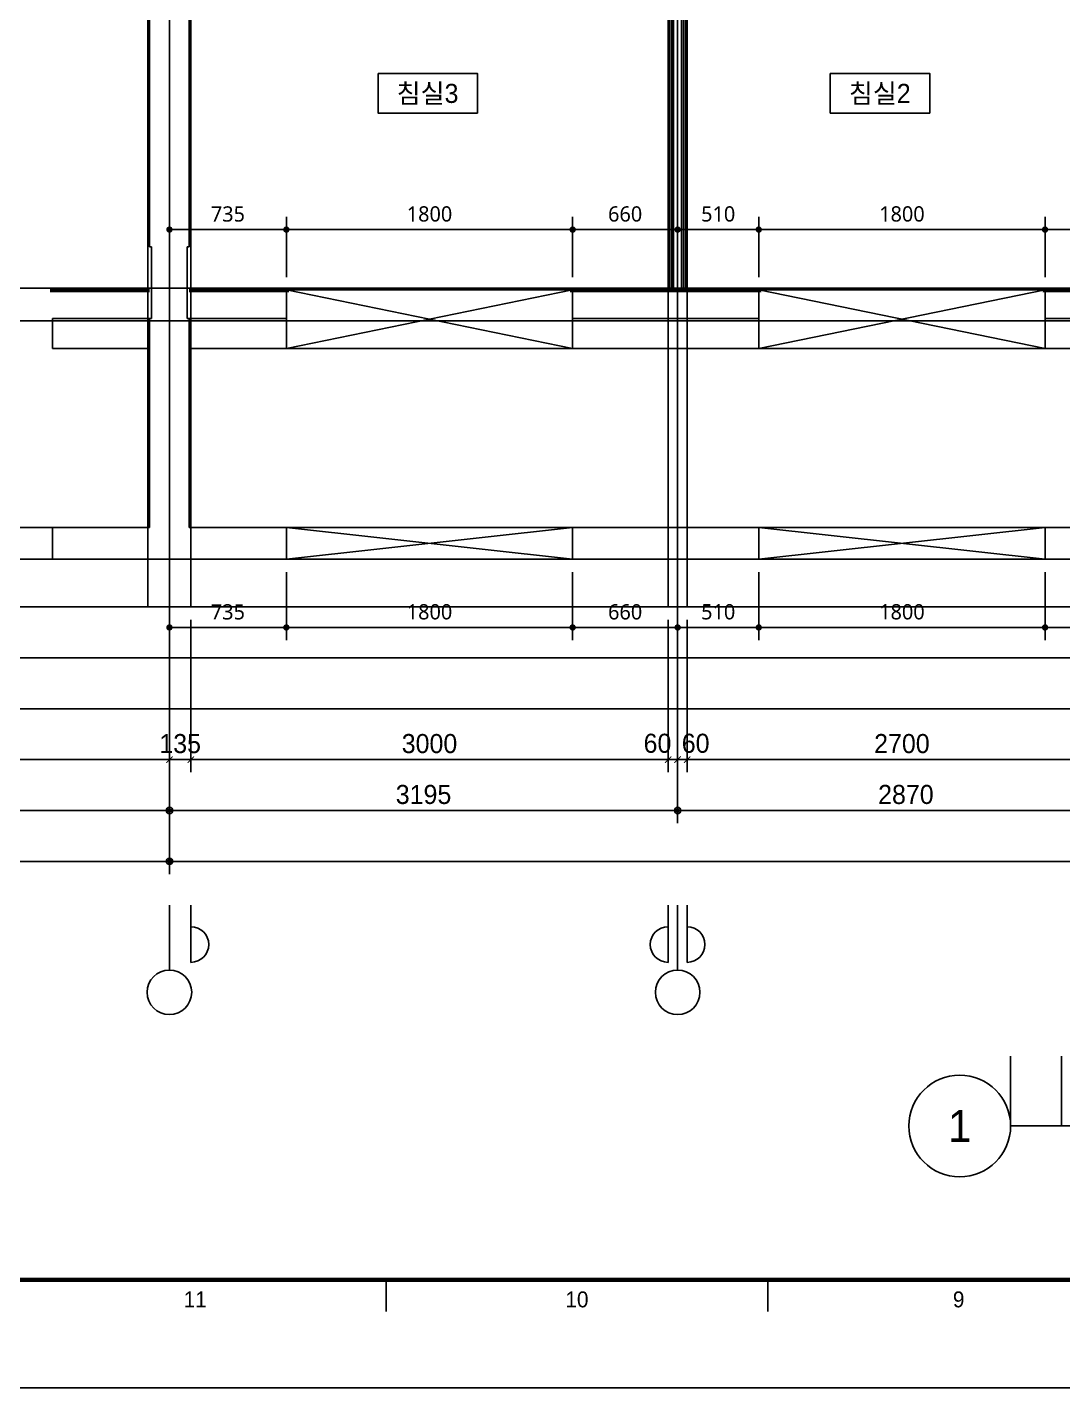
# Model space of a CAD drawing. Header units: millimetres. Extents: x 0 to 92204, y -190080 to 23760.
# Drawn here: x 7384 to 13895, y -71280 to -62722 of the extents above; entities that cross this region are included whole.
import ezdxf
from ezdxf.enums import TextEntityAlignment as Align
from ezdxf.xclip import XClip

# ---------------------------------------------------------------- set-up
doc = ezdxf.new("R2010")
doc.units = ezdxf.units.MM
doc.header["$LTSCALE"] = 100
doc.header["$XCLIPFRAME"] = 0
doc.linetypes.add('AUDIT_D_220706163347-0', pattern=[0])
doc.linetypes.add('CEN', pattern=[62, 60, -1, 0, -1])
doc.layers.get('defpoints').update_dxf_attribs({"color": 139})
for name, color, linetype in [('A-치수', 7, 'AUDIT_D_220706163347-0'), ('AA-BORD-FORM', 7, 'Continuous'), ('AA-BORD-TEXT', 3, 'Continuous'), ('AA-XXXX-DIMS', 7, 'Continuous'), ('AA-XXXX-SYMB', 7, 'Continuous'), ('AA-XXXX-TEXT', 3, 'Continuous'), ('CEN_CON', 1, 'CEN'), ('CEN_WALL', 12, 'CEN'), ('CONC', 2, 'Continuous'), ('DIM', 7, 'AUDIT_D_220706163347-0'), ('ELE3_CON', 7, 'Continuous'), ('MC', 135, 'Continuous'), ('WAL', 3, 'Continuous'), ('WAL_DRY', 7, 'Continuous'), ('실명', 3, 'AUDIT_D_220706163347-0'), ('실명박스', 7, 'AUDIT_D_220706163347-0'), ('창호-open', 4, 'Continuous')]:
    doc.layers.add(name, color=color, linetype=linetype)
doc.layers.add('Defpoint', color=135, linetype='Continuous', plot=False)
doc.styles.add('HAUD01', font='Dotum.ttf')
doc.styles.add('맑은 고딕', font='malgun.ttf')
doc.styles.add('맑은고딕', font='malgun.ttf', dxfattribs={"width": 0.9})
doc.dimstyles.new('DIM_40', dxfattribs={"dimscale": 40, "dimtxt": 3, "dimasz": 1, "dimexe": 2, "dimexo": 2, "dimgap": 1, "dimtad": 1, "dimdec": 0, "dimzin": 0, "dimdsep": 46, "dimtxsty": '맑은고딕', "dimblk1": 'DIMDOT', "dimblk2": 'DIMDOT', "dimsah": 1, "dimcen": 0.09, "dimdle": 2, "dimclrd": 7, "dimclre": 7, "dimclrt": 3, "dimadec": 0, "dimazin": 0, "dimtfac": 1, "dimtdec": 0, "dimtix": 1, "dimtmove": 2, "dimatfit": 3, "dimldrblk": 'DIMDOT', "dimfxl": 2, "dimtolj": 1, "dimtzin": 0, "dimarcsym": 0})
doc.dimstyles.new('MCDIM_40', dxfattribs={"dimscale": 40, "dimtxt": 3, "dimasz": 1, "dimexe": 2, "dimexo": 2, "dimgap": 1, "dimtad": 1, "dimdec": 0, "dimzin": 0, "dimdsep": 46, "dimtxsty": '맑은고딕', "dimblk1": 'ARCHTICK', "dimblk2": 'ARCHTICK', "dimsah": 1, "dimcen": 0.09, "dimdle": 2, "dimclrd": 7, "dimclre": 7, "dimclrt": 3, "dimadec": 0, "dimazin": 0, "dimtfac": 1, "dimtdec": 0, "dimtix": 1, "dimtmove": 2, "dimatfit": 3, "dimldrblk": 'ARCHTICK', "dimfxl": 1, "dimtolj": 1, "dimtzin": 0, "dimarcsym": 0})
doc.dimstyles.new('NDIM40-in', dxfattribs={"dimscale": 40, "dimtxt": 2.4, "dimasz": 1, "dimexe": 2, "dimexo": 2, "dimgap": 1.2, "dimtad": 1, "dimdec": 0, "dimrnd": 0.25, "dimzin": 0, "dimdsep": 46, "dimtxsty": '맑은 고딕', "dimblk": 'DOT', "dimcen": 5, "dimclrd": 256, "dimclre": 256, "dimclrt": 3, "dimadec": 0, "dimazin": 0, "dimtfac": 1, "dimtdec": 0, "dimtix": 1, "dimtmove": 2, "dimatfit": 1, "dimldrblk": 'DIMDOT', "dimfxl": 0, "dimtolj": 1, "dimtzin": 0, "dimarcsym": 0})

# ---------------------------------------------------------------- blocks, each defined once
blk = doc.blocks.new('U-84B(기본)', base_point=(204212.1, -50484.6))
at = {"layer": 'CEN_CON'}
for p, q in [((204212.1, -50784.6), (204212.1, -43109.6)), ((204212.1, -50784.6), (204212.1, -43609.6)), ((204212.1, -50484.6), (219712.1, -50484.6))]:
    blk.add_line(p, q, dxfattribs=at)
at = {"layer": 'CEN_WALL'}
for p, q in [((207407.1, -50784.6), (207407.1, -46359.6)), ((204212.1, -48984.6), (215207.1, -48984.6))]:
    blk.add_line(p, q, dxfattribs=at)
at = {"layer": 'CONC'}
for p, q in [((204337.1, -48519.6), (204337.1, -46569.6)), ((204324.1, -48519.6), (204324.1, -48969.6)), ((204324.1, -48519.6), (204337.1, -48519.6)), ((204337.1, -48969.6), (204324.1, -48969.6)), ((204337.1, -50284.6), (204337.1, -48969.6)), ((204337.1, -50284.6), (204947.1, -50284.6)), ((204947.1, -50284.6), (204947.1, -50484.6)), ((206747.1, -50284.6), (207917.1, -50284.6)), ((206747.1, -50284.6), (206747.1, -50484.6)), ((207917.1, -50284.6), (207917.1, -50484.6)), ((209717.1, -50284.6), (210837.1, -50284.6)), ((209717.1, -50284.6), (209717.1, -50484.6)), ((204212.1, -50484.6), (204947.1, -50484.6)), ((206747.1, -50484.6), (207917.1, -50484.6)), ((209717.1, -50484.6), (210837.1, -50484.6))]:
    blk.add_line(p, q, dxfattribs=at)
at = {"layer": 'ELE3_CON'}
for p, q in [((206747.1, -50284.6), (204947.1, -50284.6)), ((209717.1, -50284.6), (207917.1, -50284.6))]:
    blk.add_line(p, q, dxfattribs=at)
at = {"layer": 'MC'}
for p, q in [((204347.1, -50784.6), (204347.1, -46219.6)), ((207347.1, -50784.6), (207347.1, -46359.6)), ((207467.1, -50784.6), (207467.1, -46359.6)), ((204212.1, -48779.6), (215207.1, -48779.6))]:
    blk.add_line(p, q, dxfattribs=at)
at = {"layer": 'WAL'}
for p, q in [((204337.1, -48969.6), (204947.1, -48969.6)), ((204947.1, -48969.6), (204947.1, -49159.6)), ((206747.1, -48969.6), (207917.1, -48969.6)), ((206747.1, -48969.6), (206747.1, -49159.6)), ((207917.1, -48969.6), (207917.1, -49159.6)), ((209717.1, -48969.6), (210837.1, -48969.6)), ((209717.1, -48969.6), (209717.1, -49159.6)), ((204337.1, -49159.6), (204947.1, -49159.6)), ((206747.1, -49159.6), (207917.1, -49159.6)), ((209717.1, -49159.6), (210837.1, -49159.6))]:
    blk.add_line(p, q, dxfattribs=at)
at = {"layer": 'WAL_DRY'}
for p, q in [((207357.1, -48789.6), (207357.1, -46469.6)), ((207369.6, -48789.6), (207369.6, -46482.1)), ((207382.1, -48789.6), (207382.1, -46494.6)), ((207432.1, -48789.6), (207432.1, -46494.6)), ((207444.6, -48789.6), (207444.6, -46482.1)), ((207457.1, -48789.6), (207457.1, -46469.6)), ((204337.1, -48789.6), (204962.1, -48789.6)), ((204337.1, -48799.6), (204962.1, -48799.6)), ((206732.1, -48789.6), (207932.1, -48789.6)), ((206732.1, -48799.6), (207932.1, -48799.6)), ((209702.1, -48789.6), (210177.1, -48789.6)), ((209702.1, -48799.6), (210177.1, -48799.6))]:
    blk.add_line(p, q, dxfattribs=at)
blk = doc.blocks.new('중심')
at = {"layer": 'DIM'}
blk.add_line((-350, 0), (0, 0), dxfattribs=at)
blk.add_circle((-470, 0), 120, dxfattribs=at)
blk = doc.blocks.new('DIMDOT')
at = {"layer": 'AA-XXXX-DIMS'}
for p, q in [((-1.5, 0), (1.5, 0)), ((0, -1.5), (0, 1.5))]:
    blk.add_line(p, q, dxfattribs=at)
for radius in [0.5, 0.25]:
    blk.add_circle((0, 0), radius, dxfattribs=at)
blk = doc.blocks.new('*D2776')
at = {"layer": 'defpoints', "color": 0, "transparency": 16777216}
for p in [(8278.2, -90129), (23178.2, -90129), (23178.2, -91729)]:
    blk.add_point(p, dxfattribs=at)
at = {"layer": 'DIM', "color": 7, "lineweight": -2, "transparency": 16777216}
for p, q in [((8278.2, -90209), (8278.2, -91809)), ((23178.2, -90209), (23178.2, -91809)), ((8318.2, -91729), (23138.2, -91729))]:
    blk.add_line(p, q, dxfattribs=at)
at = {"layer": 'DIM', "color": 7, "lineweight": -2, "transparency": 16777216, "xscale": 40, "yscale": 40, "zscale": 40, "rotation": 180}
blk.add_blockref('DIMDOT', (8278.2, -91729), dxfattribs=at)
at = {"layer": 'DIM', "color": 7, "lineweight": -2, "transparency": 16777216, "xscale": 40, "yscale": 40, "zscale": 40}
blk.add_blockref('DIMDOT', (23178.2, -91729), dxfattribs=at)
at = {"layer": 'DIM', "color": 3, "transparency": 16777216, "insert": (15728.2, -91628.9), "char_height": 120, "attachment_point": 5, "style": 'HAUD01'}
blk.add_mtext('\\A1;14900', dxfattribs=at)
blk = doc.blocks.new('*D2777')
at = {"layer": 'defpoints', "color": 0, "transparency": 16777216}
for p in [(8278.2, -90129), (11473.2, -90129), (11473.2, -91409)]:
    blk.add_point(p, dxfattribs=at)
at = {"layer": 'DIM', "color": 7, "lineweight": -2, "transparency": 16777216}
for p, q in [((8278.2, -90209), (8278.2, -91489)), ((11473.2, -90209), (11473.2, -91489)), ((8318.2, -91409), (11433.2, -91409))]:
    blk.add_line(p, q, dxfattribs=at)
at = {"layer": 'DIM', "color": 7, "lineweight": -2, "transparency": 16777216, "xscale": 40, "yscale": 40, "zscale": 40, "rotation": 180}
blk.add_blockref('DIMDOT', (8278.2, -91409), dxfattribs=at)
at = {"layer": 'DIM', "color": 7, "lineweight": -2, "transparency": 16777216, "xscale": 40, "yscale": 40, "zscale": 40}
blk.add_blockref('DIMDOT', (11473.2, -91409), dxfattribs=at)
at = {"layer": 'DIM', "color": 3, "transparency": 16777216, "insert": (9875.7, -91308.9), "char_height": 120, "attachment_point": 5, "style": 'HAUD01'}
blk.add_mtext('\\A1;3195', dxfattribs=at)
blk = doc.blocks.new('*D2778')
at = {"layer": 'defpoints', "color": 0, "transparency": 16777216}
for p in [(11473.2, -90129), (14343.2, -90129), (14343.2, -91409)]:
    blk.add_point(p, dxfattribs=at)
at = {"layer": 'DIM', "color": 7, "lineweight": -2, "transparency": 16777216}
for p, q in [((11473.2, -90209), (11473.2, -91489)), ((14343.2, -90209), (14343.2, -91489)), ((11513.2, -91409), (14303.2, -91409))]:
    blk.add_line(p, q, dxfattribs=at)
at = {"layer": 'DIM', "color": 7, "lineweight": -2, "transparency": 16777216, "xscale": 40, "yscale": 40, "zscale": 40, "rotation": 180}
blk.add_blockref('DIMDOT', (11473.2, -91409), dxfattribs=at)
at = {"layer": 'DIM', "color": 7, "lineweight": -2, "transparency": 16777216, "xscale": 40, "yscale": 40, "zscale": 40}
blk.add_blockref('DIMDOT', (14343.2, -91409), dxfattribs=at)
at = {"layer": 'DIM', "color": 3, "transparency": 16777216, "insert": (12908.2, -91308.9), "char_height": 120, "attachment_point": 5, "style": 'HAUD01'}
blk.add_mtext('\\A1;2870', dxfattribs=at)
blk = doc.blocks.new('_ArchTick')
at = {"color": 0, "linetype": 'ByBlock', "const_width": 0.15}
blk.add_lwpolyline([(-0.5, -0.5), (0.5, 0.5)], dxfattribs=at)
blk = doc.blocks.new('*D2781')
at = {"layer": 'defpoints', "color": 0, "transparency": 16777216}
for p in [(8278.2, -90129), (8413.2, -90129), (8413.2, -91089)]:
    blk.add_point(p, dxfattribs=at)
at = {"layer": 'DIM', "color": 7, "lineweight": -2, "transparency": 16777216}
for p, q in [((8278.2, -90209), (8278.2, -91169)), ((8413.2, -90209), (8413.2, -91169)), ((8278.2, -91089), (8238.2, -91089)), ((8278.2, -91089), (8413.2, -91089)), ((8413.2, -91089), (8453.2, -91089))]:
    blk.add_line(p, q, dxfattribs=at)
at = {"layer": 'DIM', "color": 7, "lineweight": -2, "transparency": 16777216, "xscale": 40, "yscale": 40, "zscale": 40}
blk.add_blockref('_ArchTick', (8278.2, -91089), dxfattribs=at)
at = {"layer": 'DIM', "color": 7, "lineweight": -2, "transparency": 16777216, "xscale": 40, "yscale": 40, "zscale": 40, "rotation": 180}
blk.add_blockref('_ArchTick', (8413.2, -91089), dxfattribs=at)
at = {"layer": 'DIM', "color": 3, "transparency": 16777216, "insert": (8345.7, -90988.9), "char_height": 120, "attachment_point": 5, "style": 'HAUD01'}
blk.add_mtext('\\A1;135', dxfattribs=at)
blk = doc.blocks.new('*D2782')
at = {"layer": 'defpoints', "color": 0, "transparency": 16777216}
for p in [(8413.2, -90129), (11413.2, -90129), (11413.2, -91089)]:
    blk.add_point(p, dxfattribs=at)
at = {"layer": 'DIM', "color": 7, "lineweight": -2, "transparency": 16777216}
for p, q in [((8413.2, -90209), (8413.2, -91169)), ((11413.2, -90209), (11413.2, -91169)), ((8333.2, -91089), (11493.2, -91089))]:
    blk.add_line(p, q, dxfattribs=at)
at = {"layer": 'DIM', "color": 7, "lineweight": -2, "transparency": 16777216, "xscale": 40, "yscale": 40, "zscale": 40, "rotation": 180}
blk.add_blockref('_ArchTick', (8413.2, -91089), dxfattribs=at)
at = {"layer": 'DIM', "color": 7, "lineweight": -2, "transparency": 16777216, "xscale": 40, "yscale": 40, "zscale": 40}
blk.add_blockref('_ArchTick', (11413.2, -91089), dxfattribs=at)
at = {"layer": 'DIM', "color": 3, "transparency": 16777216, "insert": (9913.2, -90988.9), "char_height": 120, "attachment_point": 5, "style": 'HAUD01'}
blk.add_mtext('\\A1;3000', dxfattribs=at)
blk = doc.blocks.new('*D2783')
at = {"layer": 'defpoints', "color": 0, "transparency": 16777216}
for p in [(11413.2, -90129), (11473.2, -90129), (11473.2, -91089)]:
    blk.add_point(p, dxfattribs=at)
at = {"layer": 'DIM', "color": 7, "lineweight": -2, "transparency": 16777216}
for p, q in [((11413.2, -90209), (11413.2, -91169)), ((11473.2, -90209), (11473.2, -91169)), ((11413.2, -91089), (11373.2, -91089)), ((11413.2, -91089), (11473.2, -91089)), ((11473.2, -91089), (11513.2, -91089))]:
    blk.add_line(p, q, dxfattribs=at)
at = {"layer": 'DIM', "color": 7, "lineweight": -2, "transparency": 16777216, "xscale": 40, "yscale": 40, "zscale": 40}
blk.add_blockref('_ArchTick', (11413.2, -91089), dxfattribs=at)
at = {"layer": 'DIM', "color": 7, "lineweight": -2, "transparency": 16777216, "xscale": 40, "yscale": 40, "zscale": 40, "rotation": 180}
blk.add_blockref('_ArchTick', (11473.2, -91089), dxfattribs=at)
at = {"layer": 'DIM', "color": 3, "transparency": 16777216, "insert": (11346.6, -90987), "char_height": 120, "attachment_point": 5, "style": 'HAUD01'}
blk.add_mtext('\\A1;60', dxfattribs=at)
blk = doc.blocks.new('*D2784')
at = {"layer": 'defpoints', "color": 0, "transparency": 16777216}
for p in [(11473.2, -90129), (11533.2, -90129), (11533.2, -91089)]:
    blk.add_point(p, dxfattribs=at)
at = {"layer": 'DIM', "color": 7, "lineweight": -2, "transparency": 16777216}
for p, q in [((11473.2, -90209), (11473.2, -91169)), ((11533.2, -90209), (11533.2, -91169)), ((11473.2, -91089), (11433.2, -91089)), ((11473.2, -91089), (11533.2, -91089)), ((11533.2, -91089), (11573.2, -91089))]:
    blk.add_line(p, q, dxfattribs=at)
at = {"layer": 'DIM', "color": 7, "lineweight": -2, "transparency": 16777216, "xscale": 40, "yscale": 40, "zscale": 40}
blk.add_blockref('_ArchTick', (11473.2, -91089), dxfattribs=at)
at = {"layer": 'DIM', "color": 7, "lineweight": -2, "transparency": 16777216, "xscale": 40, "yscale": 40, "zscale": 40, "rotation": 180}
blk.add_blockref('_ArchTick', (11533.2, -91089), dxfattribs=at)
at = {"layer": 'DIM', "color": 3, "transparency": 16777216, "insert": (11586.5, -90987), "char_height": 120, "attachment_point": 5, "style": 'HAUD01'}
blk.add_mtext('\\A1;60', dxfattribs=at)
blk = doc.blocks.new('*D2785')
at = {"layer": 'defpoints', "color": 0, "transparency": 16777216}
for p in [(11533.2, -90129), (14233.2, -90129), (14233.2, -91089)]:
    blk.add_point(p, dxfattribs=at)
at = {"layer": 'DIM', "color": 7, "lineweight": -2, "transparency": 16777216}
for p, q in [((11533.2, -90209), (11533.2, -91169)), ((14233.2, -90209), (14233.2, -91169)), ((11453.2, -91089), (14313.2, -91089))]:
    blk.add_line(p, q, dxfattribs=at)
at = {"layer": 'DIM', "color": 7, "lineweight": -2, "transparency": 16777216, "xscale": 40, "yscale": 40, "zscale": 40, "rotation": 180}
blk.add_blockref('_ArchTick', (11533.2, -91089), dxfattribs=at)
at = {"layer": 'DIM', "color": 7, "lineweight": -2, "transparency": 16777216, "xscale": 40, "yscale": 40, "zscale": 40}
blk.add_blockref('_ArchTick', (14233.2, -91089), dxfattribs=at)
at = {"layer": 'DIM', "color": 3, "transparency": 16777216, "insert": (12883.2, -90988.9), "char_height": 120, "attachment_point": 5, "style": 'HAUD01'}
blk.add_mtext('\\A1;2700', dxfattribs=at)
blk = doc.blocks.new('U-84A(기본)', base_point=(206477.1, -21253.3))
at = {"layer": 'CEN_CON'}
for p, q in [((206477.1, -21553.3), (206477.1, -13878.3)), ((206477.1, -21253.3), (221712.1, -21253.3))]:
    blk.add_line(p, q, dxfattribs=at)
at = {"layer": 'CEN_WALL'}
blk.add_line((206477.1, -19753.3), (217472.1, -19753.3), dxfattribs=at)
at = {"layer": 'CONC'}
for p, q in [((206602.1, -19288.3), (206602.1, -17338.3)), ((206589.1, -19288.3), (206589.1, -19738.3)), ((206589.1, -19288.3), (206602.1, -19288.3)), ((206602.1, -19738.3), (206589.1, -19738.3)), ((206602.1, -21053.3), (206602.1, -19738.3)), ((206602.1, -21053.3), (207212.1, -21053.3)), ((207212.1, -21053.3), (207212.1, -21253.3)), ((206477.1, -21253.3), (207212.1, -21253.3))]:
    blk.add_line(p, q, dxfattribs=at)
at = {"layer": 'ELE3_CON'}
blk.add_line((209012.1, -21053.3), (207212.1, -21053.3), dxfattribs=at)
at = {"layer": 'MC'}
for p, q in [((206612.1, -21553.3), (206612.1, -16988.3)), ((206477.1, -19548.3), (217472.1, -19548.3))]:
    blk.add_line(p, q, dxfattribs=at)
at = {"layer": 'WAL'}
for p, q in [((206602.1, -19738.3), (207212.1, -19738.3)), ((207212.1, -19738.3), (207212.1, -19928.3)), ((206602.1, -19928.3), (207212.1, -19928.3))]:
    blk.add_line(p, q, dxfattribs=at)
at = {"layer": 'WAL_DRY'}
for p, q in [((206602.1, -19558.3), (207227.1, -19558.3)), ((206602.1, -19568.3), (207227.1, -19568.3))]:
    blk.add_line(p, q, dxfattribs=at)
blk = doc.blocks.new('XR-FORM 청주월명')
at = {"layer": 'AA-BORD-FORM', "color": 2}
for p, q in [((241, 17), (241, 12)), ((301, 17), (301, 12))]:
    blk.add_line(p, q, dxfattribs=at)
at = {"layer": 'AA-BORD-FORM', "color": 1}
blk.add_lwpolyline([(0, 0), (841, 0), (841, 594), (0, 594)], close=True, dxfattribs=at)
at = {"layer": 'AA-BORD-FORM', "color": 2, "const_width": 0.682}
blk.add_lwpolyline([(21, 17), (21, 577), (821, 577), (821, 17)], close=True, dxfattribs=at)
at = {"layer": 'AA-BORD-TEXT', "color": 7, "style": 'HAUD01'}
for s, p in [('11', (211, 13.9)), ('10', (271, 13.9)), ('9', (331, 13.9))]:
    blk.add_text(s, height=2.5, dxfattribs=at).set_placement(p, align=Align.MIDDLE_CENTER)
blk = doc.blocks.new('_Dot')
at = {"color": 0, "linetype": 'ByBlock', "lineweight": -2}
blk.add_line((-0.5, 0), (-1, 0), dxfattribs=at)
at = {"color": 0, "linetype": 'ByBlock', "const_width": 0.5}
blk.add_lwpolyline([(-0.25, 0, 1), (0.25, 0, 1)], format="xyb", close=True, dxfattribs=at)
blk = doc.blocks.new('*D623')
at = {"layer": 'defpoints', "color": 0, "transparency": 16777216}
for p in [(8278.2, -66069), (9013.2, -66069), (9013.2, -66497.8)]:
    blk.add_point(p, dxfattribs=at)
at = {"layer": 'DIM', "lineweight": -2, "transparency": 16777216}
for p, q in [((8278.2, -66149), (8278.2, -66577.8)), ((9013.2, -66149), (9013.2, -66577.8)), ((8318.2, -66497.8), (8973.2, -66497.8))]:
    blk.add_line(p, q, dxfattribs=at)
at = {"layer": 'DIM', "lineweight": -2, "transparency": 16777216, "xscale": 40, "yscale": 40, "zscale": 40, "rotation": 180}
blk.add_blockref('_Dot', (8278.2, -66497.8), dxfattribs=at)
at = {"layer": 'DIM', "lineweight": -2, "transparency": 16777216, "xscale": 40, "yscale": 40, "zscale": 40}
blk.add_blockref('_Dot', (9013.2, -66497.8), dxfattribs=at)
at = {"layer": 'DIM', "color": 3, "transparency": 16777216, "insert": (8645.7, -66400.2), "char_height": 96, "attachment_point": 5, "style": '맑은 고딕'}
blk.add_mtext('\\A1;735', dxfattribs=at)
blk = doc.blocks.new('*D624')
at = {"layer": 'defpoints', "color": 0, "transparency": 16777216}
for p in [(9013.2, -66069), (10813.2, -66069), (10813.2, -66497.8)]:
    blk.add_point(p, dxfattribs=at)
at = {"layer": 'DIM', "lineweight": -2, "transparency": 16777216}
for p, q in [((9013.2, -66149), (9013.2, -66577.8)), ((10813.2, -66149), (10813.2, -66577.8)), ((9053.2, -66497.8), (10773.2, -66497.8))]:
    blk.add_line(p, q, dxfattribs=at)
at = {"layer": 'DIM', "lineweight": -2, "transparency": 16777216, "xscale": 40, "yscale": 40, "zscale": 40, "rotation": 180}
blk.add_blockref('_Dot', (9013.2, -66497.8), dxfattribs=at)
at = {"layer": 'DIM', "lineweight": -2, "transparency": 16777216, "xscale": 40, "yscale": 40, "zscale": 40}
blk.add_blockref('_Dot', (10813.2, -66497.8), dxfattribs=at)
at = {"layer": 'DIM', "color": 3, "transparency": 16777216, "insert": (9913.2, -66399.9), "char_height": 96, "attachment_point": 5, "style": '맑은 고딕'}
blk.add_mtext('\\A1;1800', dxfattribs=at)
blk = doc.blocks.new('*D625')
at = {"layer": 'defpoints', "color": 0, "transparency": 16777216}
for p in [(10813.2, -66069), (11473.2, -66069), (11473.2, -66497.8)]:
    blk.add_point(p, dxfattribs=at)
at = {"layer": 'DIM', "lineweight": -2, "transparency": 16777216}
for p, q in [((10813.2, -66149), (10813.2, -66577.8)), ((11473.2, -66149), (11473.2, -66577.8)), ((10853.2, -66497.8), (11433.2, -66497.8))]:
    blk.add_line(p, q, dxfattribs=at)
at = {"layer": 'DIM', "lineweight": -2, "transparency": 16777216, "xscale": 40, "yscale": 40, "zscale": 40, "rotation": 180}
blk.add_blockref('_Dot', (10813.2, -66497.8), dxfattribs=at)
at = {"layer": 'DIM', "lineweight": -2, "transparency": 16777216, "xscale": 40, "yscale": 40, "zscale": 40}
blk.add_blockref('_Dot', (11473.2, -66497.8), dxfattribs=at)
at = {"layer": 'DIM', "color": 3, "transparency": 16777216, "insert": (11143.2, -66400.2), "char_height": 96, "attachment_point": 5, "style": '맑은 고딕'}
blk.add_mtext('\\A1;660', dxfattribs=at)
blk = doc.blocks.new('*D626')
at = {"layer": 'defpoints', "color": 0, "transparency": 16777216}
for p in [(11473.2, -66069), (11983.2, -66069), (11983.2, -66497.8)]:
    blk.add_point(p, dxfattribs=at)
at = {"layer": 'DIM', "lineweight": -2, "transparency": 16777216}
for p, q in [((11473.2, -66149), (11473.2, -66577.8)), ((11983.2, -66149), (11983.2, -66577.8)), ((11513.2, -66497.8), (11943.2, -66497.8))]:
    blk.add_line(p, q, dxfattribs=at)
at = {"layer": 'DIM', "lineweight": -2, "transparency": 16777216, "xscale": 40, "yscale": 40, "zscale": 40, "rotation": 180}
blk.add_blockref('_Dot', (11473.2, -66497.8), dxfattribs=at)
at = {"layer": 'DIM', "lineweight": -2, "transparency": 16777216, "xscale": 40, "yscale": 40, "zscale": 40}
blk.add_blockref('_Dot', (11983.2, -66497.8), dxfattribs=at)
at = {"layer": 'DIM', "color": 3, "transparency": 16777216, "insert": (11728.2, -66399.9), "char_height": 96, "attachment_point": 5, "style": '맑은 고딕'}
blk.add_mtext('\\A1;510', dxfattribs=at)
blk = doc.blocks.new('*D627')
at = {"layer": 'defpoints', "color": 0, "transparency": 16777216}
for p in [(11983.2, -66069), (13783.2, -66069), (13783.2, -66497.8)]:
    blk.add_point(p, dxfattribs=at)
at = {"layer": 'DIM', "lineweight": -2, "transparency": 16777216}
for p, q in [((11983.2, -66149), (11983.2, -66577.8)), ((13783.2, -66149), (13783.2, -66577.8)), ((12023.2, -66497.8), (13743.2, -66497.8))]:
    blk.add_line(p, q, dxfattribs=at)
at = {"layer": 'DIM', "lineweight": -2, "transparency": 16777216, "xscale": 40, "yscale": 40, "zscale": 40, "rotation": 180}
blk.add_blockref('_Dot', (11983.2, -66497.8), dxfattribs=at)
at = {"layer": 'DIM', "lineweight": -2, "transparency": 16777216, "xscale": 40, "yscale": 40, "zscale": 40}
blk.add_blockref('_Dot', (13783.2, -66497.8), dxfattribs=at)
at = {"layer": 'DIM', "color": 3, "transparency": 16777216, "insert": (12883.2, -66399.9), "char_height": 96, "attachment_point": 5, "style": '맑은 고딕'}
blk.add_mtext('\\A1;1800', dxfattribs=at)
blk = doc.blocks.new('*D628')
at = {"layer": 'defpoints', "color": 0, "transparency": 16777216}
for p in [(13783.2, -66069), (14343.2, -66069), (14343.2, -66497.8)]:
    blk.add_point(p, dxfattribs=at)
at = {"layer": 'DIM', "lineweight": -2, "transparency": 16777216}
for p, q in [((13783.2, -66149), (13783.2, -66577.8)), ((14343.2, -66149), (14343.2, -66577.8)), ((13823.2, -66497.8), (14303.2, -66497.8))]:
    blk.add_line(p, q, dxfattribs=at)
at = {"layer": 'DIM', "lineweight": -2, "transparency": 16777216, "xscale": 40, "yscale": 40, "zscale": 40, "rotation": 180}
blk.add_blockref('_Dot', (13783.2, -66497.8), dxfattribs=at)
at = {"layer": 'DIM', "lineweight": -2, "transparency": 16777216, "xscale": 40, "yscale": 40, "zscale": 40}
blk.add_blockref('_Dot', (14343.2, -66497.8), dxfattribs=at)
at = {"layer": 'DIM', "color": 3, "transparency": 16777216, "insert": (14063.2, -66400.2), "char_height": 96, "attachment_point": 5, "style": '맑은 고딕'}
blk.add_mtext('\\A1;560', dxfattribs=at)
blk = doc.blocks.new('*D638')
at = {"layer": 'defpoints', "color": 0, "transparency": 16777216}
for p in [(9013.2, -63995.3), (8278.2, -64374), (9013.2, -64374)]:
    blk.add_point(p, dxfattribs=at)
at = {"layer": 'DIM', "lineweight": -2, "transparency": 16777216}
for p, q in [((8278.2, -64294), (8278.2, -63915.3)), ((9013.2, -64294), (9013.2, -63915.3)), ((8318.2, -63995.3), (8973.2, -63995.3))]:
    blk.add_line(p, q, dxfattribs=at)
at = {"layer": 'DIM', "lineweight": -2, "transparency": 16777216, "xscale": 40, "yscale": 40, "zscale": 40, "rotation": 180}
blk.add_blockref('_Dot', (8278.2, -63995.3), dxfattribs=at)
at = {"layer": 'DIM', "lineweight": -2, "transparency": 16777216, "xscale": 40, "yscale": 40, "zscale": 40}
blk.add_blockref('_Dot', (9013.2, -63995.3), dxfattribs=at)
at = {"layer": 'DIM', "color": 3, "transparency": 16777216, "insert": (8645.7, -63897.7), "char_height": 96, "attachment_point": 5, "style": '맑은 고딕'}
blk.add_mtext('\\A1;735', dxfattribs=at)
blk = doc.blocks.new('*D639')
at = {"layer": 'defpoints', "color": 0, "transparency": 16777216}
for p in [(10813.2, -63995.3), (9013.2, -64374), (10813.2, -64374)]:
    blk.add_point(p, dxfattribs=at)
at = {"layer": 'DIM', "lineweight": -2, "transparency": 16777216}
for p, q in [((9013.2, -64294), (9013.2, -63915.3)), ((10813.2, -64294), (10813.2, -63915.3)), ((9053.2, -63995.3), (10773.2, -63995.3))]:
    blk.add_line(p, q, dxfattribs=at)
at = {"layer": 'DIM', "lineweight": -2, "transparency": 16777216, "xscale": 40, "yscale": 40, "zscale": 40, "rotation": 180}
blk.add_blockref('_Dot', (9013.2, -63995.3), dxfattribs=at)
at = {"layer": 'DIM', "lineweight": -2, "transparency": 16777216, "xscale": 40, "yscale": 40, "zscale": 40}
blk.add_blockref('_Dot', (10813.2, -63995.3), dxfattribs=at)
at = {"layer": 'DIM', "color": 3, "transparency": 16777216, "insert": (9913.2, -63897.4), "char_height": 96, "attachment_point": 5, "style": '맑은 고딕'}
blk.add_mtext('\\A1;1800', dxfattribs=at)
blk = doc.blocks.new('*D640')
at = {"layer": 'defpoints', "color": 0, "transparency": 16777216}
for p in [(11473.2, -63995.3), (10813.2, -64374), (11473.2, -64374)]:
    blk.add_point(p, dxfattribs=at)
at = {"layer": 'DIM', "lineweight": -2, "transparency": 16777216}
for p, q in [((10813.2, -64294), (10813.2, -63915.3)), ((11473.2, -64294), (11473.2, -63915.3)), ((10853.2, -63995.3), (11433.2, -63995.3))]:
    blk.add_line(p, q, dxfattribs=at)
at = {"layer": 'DIM', "lineweight": -2, "transparency": 16777216, "xscale": 40, "yscale": 40, "zscale": 40, "rotation": 180}
blk.add_blockref('_Dot', (10813.2, -63995.3), dxfattribs=at)
at = {"layer": 'DIM', "lineweight": -2, "transparency": 16777216, "xscale": 40, "yscale": 40, "zscale": 40}
blk.add_blockref('_Dot', (11473.2, -63995.3), dxfattribs=at)
at = {"layer": 'DIM', "color": 3, "transparency": 16777216, "insert": (11143.2, -63897.7), "char_height": 96, "attachment_point": 5, "style": '맑은 고딕'}
blk.add_mtext('\\A1;660', dxfattribs=at)
blk = doc.blocks.new('*D641')
at = {"layer": 'defpoints', "color": 0, "transparency": 16777216}
for p in [(11983.2, -63995.3), (11473.2, -64374), (11983.2, -64374)]:
    blk.add_point(p, dxfattribs=at)
at = {"layer": 'DIM', "lineweight": -2, "transparency": 16777216}
for p, q in [((11473.2, -64294), (11473.2, -63915.3)), ((11983.2, -64294), (11983.2, -63915.3)), ((11513.2, -63995.3), (11943.2, -63995.3))]:
    blk.add_line(p, q, dxfattribs=at)
at = {"layer": 'DIM', "lineweight": -2, "transparency": 16777216, "xscale": 40, "yscale": 40, "zscale": 40, "rotation": 180}
blk.add_blockref('_Dot', (11473.2, -63995.3), dxfattribs=at)
at = {"layer": 'DIM', "lineweight": -2, "transparency": 16777216, "xscale": 40, "yscale": 40, "zscale": 40}
blk.add_blockref('_Dot', (11983.2, -63995.3), dxfattribs=at)
at = {"layer": 'DIM', "color": 3, "transparency": 16777216, "insert": (11728.2, -63897.4), "char_height": 96, "attachment_point": 5, "style": '맑은 고딕'}
blk.add_mtext('\\A1;510', dxfattribs=at)
blk = doc.blocks.new('*D642')
at = {"layer": 'defpoints', "color": 0, "transparency": 16777216}
for p in [(13783.2, -63995.3), (11983.2, -64374), (13783.2, -64374)]:
    blk.add_point(p, dxfattribs=at)
at = {"layer": 'DIM', "lineweight": -2, "transparency": 16777216}
for p, q in [((11983.2, -64294), (11983.2, -63915.3)), ((13783.2, -64294), (13783.2, -63915.3)), ((12023.2, -63995.3), (13743.2, -63995.3))]:
    blk.add_line(p, q, dxfattribs=at)
at = {"layer": 'DIM', "lineweight": -2, "transparency": 16777216, "xscale": 40, "yscale": 40, "zscale": 40, "rotation": 180}
blk.add_blockref('_Dot', (11983.2, -63995.3), dxfattribs=at)
at = {"layer": 'DIM', "lineweight": -2, "transparency": 16777216, "xscale": 40, "yscale": 40, "zscale": 40}
blk.add_blockref('_Dot', (13783.2, -63995.3), dxfattribs=at)
at = {"layer": 'DIM', "color": 3, "transparency": 16777216, "insert": (12883.2, -63897.4), "char_height": 96, "attachment_point": 5, "style": '맑은 고딕'}
blk.add_mtext('\\A1;1800', dxfattribs=at)
blk = doc.blocks.new('*D643')
at = {"layer": 'defpoints', "color": 0, "transparency": 16777216}
for p in [(14343.2, -63995.3), (13783.2, -64374), (14343.2, -64374)]:
    blk.add_point(p, dxfattribs=at)
at = {"layer": 'DIM', "lineweight": -2, "transparency": 16777216}
for p, q in [((13783.2, -64294), (13783.2, -63915.3)), ((14343.2, -64294), (14343.2, -63915.3)), ((13823.2, -63995.3), (14303.2, -63995.3))]:
    blk.add_line(p, q, dxfattribs=at)
at = {"layer": 'DIM', "lineweight": -2, "transparency": 16777216, "xscale": 40, "yscale": 40, "zscale": 40, "rotation": 180}
blk.add_blockref('_Dot', (13783.2, -63995.3), dxfattribs=at)
at = {"layer": 'DIM', "lineweight": -2, "transparency": 16777216, "xscale": 40, "yscale": 40, "zscale": 40}
blk.add_blockref('_Dot', (14343.2, -63995.3), dxfattribs=at)
at = {"layer": 'DIM', "color": 3, "transparency": 16777216, "insert": (14063.2, -63897.7), "char_height": 96, "attachment_point": 5, "style": '맑은 고딕'}
blk.add_mtext('\\A1;560', dxfattribs=at)
blk = doc.blocks.new('DIM-1108')
at = {"layer": 'DIM'}
for points in [[(8413.2, -92140.1, -1), (8413.2, -92364.1), (8413.2, -92004.1)], [(11413.2, -92140.1, 1), (11413.2, -92364.1), (11413.2, -92004.1)], [(11533.2, -92140.1, -1), (11533.2, -92364.1), (11533.2, -92004.1)]]:
    blk.add_lwpolyline(points, format="xyb", dxfattribs=at)
at = {"layer": 'A-치수', "xscale": 1.166666666666675, "yscale": 1.166666666666675, "zscale": 1.166666666666675, "rotation": 90}
for p in [(8278.2, -92004.1), (11473.2, -92004.1)]:
    blk.add_blockref('중심', p, dxfattribs=at)
at = {"layer": 'DIM'}
for base, p1, p2, dimstyle, override, picture, middle in [((8413.2, -91089), (8278.2, -90129), (8413.2, -90129), 'MCDIM_40', {"dimtxsty": 'HAUD01'}, '*D2781', (8345.7, -90988.9)), ((23178.2, -91729), (8278.2, -90129), (23178.2, -90129), 'DIM_40', {"dimscale": 40, "dimtxsty": 'HAUD01'}, '*D2776', (15728.2, -91628.9)), ((11473.2, -91409), (8278.2, -90129), (11473.2, -90129), 'DIM_40', {"dimscale": 40, "dimtxsty": 'HAUD01'}, '*D2777', (9875.7, -91308.9)), ((11413.2, -91089), (8413.2, -90129), (11413.2, -90129), 'MCDIM_40', {"dimtxsty": 'HAUD01'}, '*D2782', (9913.2, -90988.9)), ((14343.2, -91409), (11473.2, -90129), (14343.2, -90129), 'DIM_40', {"dimscale": 40, "dimtxsty": 'HAUD01'}, '*D2778', (12908.2, -91308.9)), ((14233.2, -91089), (11533.2, -90129), (14233.2, -90129), 'MCDIM_40', {"dimtxsty": 'HAUD01'}, '*D2785', (12883.2, -90988.9))]:
    dim = blk.add_linear_dim(base=base, p1=p1, p2=p2, angle=180, dimstyle=dimstyle, override=override, dxfattribs=at)
    dim.commit()
    dim.dimension.update_dxf_attribs({"geometry": picture, "text_midpoint": middle})
for base, p1, p2, picture, middle in [((11473.2, -91089), (11413.2, -90129), (11473.2, -90129), '*D2783', (11346.6, -90987)), ((11533.2, -91089), (11473.2, -90129), (11533.2, -90129), '*D2784', (11586.5, -90987))]:
    dim = blk.add_linear_dim(base=base, p1=p1, p2=p2, angle=180, dimstyle='MCDIM_40', override={"dimtxsty": 'HAUD01'}, dxfattribs=at)
    dim.commit()
    dim.dimension.update_dxf_attribs({"geometry": picture, "text_midpoint": middle, "dimtype": 128})

msp = doc.modelspace()

# ---------------------------------------------------------------- linework, layer by layer
at = {"layer": 'AA-XXXX-SYMB', "color": 3}
msp.add_line((13566.6, -69633.3), (19618.2, -69633.3), dxfattribs=at)
msp.add_circle((13246.6, -69633.3), 320, dxfattribs=at)
at = {"layer": 'Defpoint'}
for p, q in [((13566.6, -69633.3), (13566.6, -69193.3)), ((13886.6, -69633.3), (13886.6, -69193.3))]:
    msp.add_line(p, q, dxfattribs=at)
at = {"layer": 'defpoints'}
for points in [[(5529.7, -51269.2), (5529.7, -67969), (25378.2, -67969), (25378.2, -51269.2)], [(5849.7, -51589.2), (5849.7, -67649), (25058.2, -67649), (25058.2, -51589.2)], [(6169.7, -51909.2), (6169.7, -67329), (24738.2, -67329), (24738.2, -51909.2)], [(6489.7, -52229.2), (6489.7, -67009), (24418.2, -67009), (24418.2, -52229.2)], [(6809.7, -52549.2), (6809.7, -66689), (24098.2, -66689), (24098.2, -52549.2)], [(7129.7, -52869.2), (7129.7, -66369), (23778.2, -66369), (23778.2, -52869.2)]]:
    msp.add_lwpolyline(points, close=True, dxfattribs=at)
at = {"layer": '실명박스'}
for points in [[(9589.5, -63013.1), (9589.5, -63263.1), (10214.8, -63263.1), (10214.8, -63013.1)], [(12432.5, -63013.1), (12432.5, -63263.1), (13057.8, -63263.1), (13057.8, -63013.1)]]:
    msp.add_lwpolyline(points, close=True, dxfattribs=at)
at = {"layer": '창호-open'}
for p, q in [((10813.2, -64374), (9013.2, -64744)), ((9013.2, -64374), (10813.2, -64744)), ((13783.2, -64374), (11983.2, -64744)), ((11983.2, -64374), (13783.2, -64744)), ((10813.2, -65869), (9013.2, -66069)), ((9013.2, -65869), (10813.2, -66069)), ((13783.2, -65869), (11983.2, -66069)), ((11983.2, -65869), (13783.2, -66069))]:
    msp.add_line(p, q, dxfattribs=at)
for points in [[(9013.2, -64374), (10813.2, -64374), (10813.2, -64744), (9013.2, -64744)], [(11983.2, -64374), (13783.2, -64374), (13783.2, -64744), (11983.2, -64744)], [(9013.2, -65869), (10813.2, -65869), (10813.2, -66069), (9013.2, -66069)], [(11983.2, -65869), (13783.2, -65869), (13783.2, -66069), (11983.2, -66069)]]:
    msp.add_lwpolyline(points, close=True, dxfattribs=at)

# ---------------------------------------------------------------- block references
for name, p in [('DIM-1108', (0, 23760)), ('U-84B(기본)', (8278.2, -66069))]:
    msp.add_blockref(name, p)
at = {"xscale": 40, "yscale": 40, "zscale": 40}
msp.add_blockref('XR-FORM 청주월명', (0, -71280), dxfattribs=at)
ref = msp.add_blockref('U-84A(기본)', (8278.2, -66069), dxfattribs=dict(xscale=-1))
XClip(ref).set_block_clipping_path([(190977.1148644797, -21553.2908892445), (207625.679779337, -8053.4973983663)])

# ---------------------------------------------------------------- texts
at = {"layer": 'AA-XXXX-TEXT', "style": 'HAUD01'}
msp.add_text('1', height=200, dxfattribs=at).set_placement((13246.6, -69633.3), align=Align.MIDDLE_CENTER)
at = {"layer": '실명', "style": 'HAUD01'}
for s, p in [('침실3', (9901, -63136.3)), ('침실2', (12744.1, -63136.3))]:
    msp.add_text(s, height=120, dxfattribs=at).set_placement(p, align=Align.MIDDLE)

# ---------------------------------------------------------------- dimensions: what is measured, and where the dimension line sits
at = {"layer": 'DIM'}
for base, p1, p2, picture, middle in [((9013.2, -63995.3), (8278.2, -64374), (9013.2, -64374), '*D638', (8645.7, -63897.7)), ((10813.2, -63995.3), (9013.2, -64374), (10813.2, -64374), '*D639', (9913.2, -63897.4)), ((11473.2, -63995.3), (10813.2, -64374), (11473.2, -64374), '*D640', (11143.2, -63897.7)), ((11983.2, -63995.3), (11473.2, -64374), (11983.2, -64374), '*D641', (11728.2, -63897.4)), ((13783.2, -63995.3), (11983.2, -64374), (13783.2, -64374), '*D642', (12883.2, -63897.4)), ((14343.2, -63995.3), (13783.2, -64374), (14343.2, -64374), '*D643', (14063.2, -63897.7))]:
    dim = msp.add_linear_dim(base=base, p1=p1, p2=p2, dimstyle='NDIM40-in', override={"dimscale": 40}, dxfattribs=at)
    dim.commit()
    dim.dimension.update_dxf_attribs({"geometry": picture, "text_midpoint": middle})
for base, p1, p2, picture, middle in [((9013.2, -66497.8), (8278.2, -66069), (9013.2, -66069), '*D623', (8645.7, -66400.2)), ((10813.2, -66497.8), (9013.2, -66069), (10813.2, -66069), '*D624', (9913.2, -66399.9)), ((11473.2, -66497.8), (10813.2, -66069), (11473.2, -66069), '*D625', (11143.2, -66400.2)), ((11983.2, -66497.8), (11473.2, -66069), (11983.2, -66069), '*D626', (11728.2, -66399.9)), ((13783.2, -66497.8), (11983.2, -66069), (13783.2, -66069), '*D627', (12883.2, -66399.9)), ((14343.2, -66497.8), (13783.2, -66069), (14343.2, -66069), '*D628', (14063.2, -66400.2))]:
    dim = msp.add_linear_dim(base=base, p1=p1, p2=p2, angle=180, dimstyle='NDIM40-in', override={"dimscale": 40}, dxfattribs=at)
    dim.commit()
    dim.dimension.update_dxf_attribs({"geometry": picture, "text_midpoint": middle})

doc.saveas('drawing.dxf')
